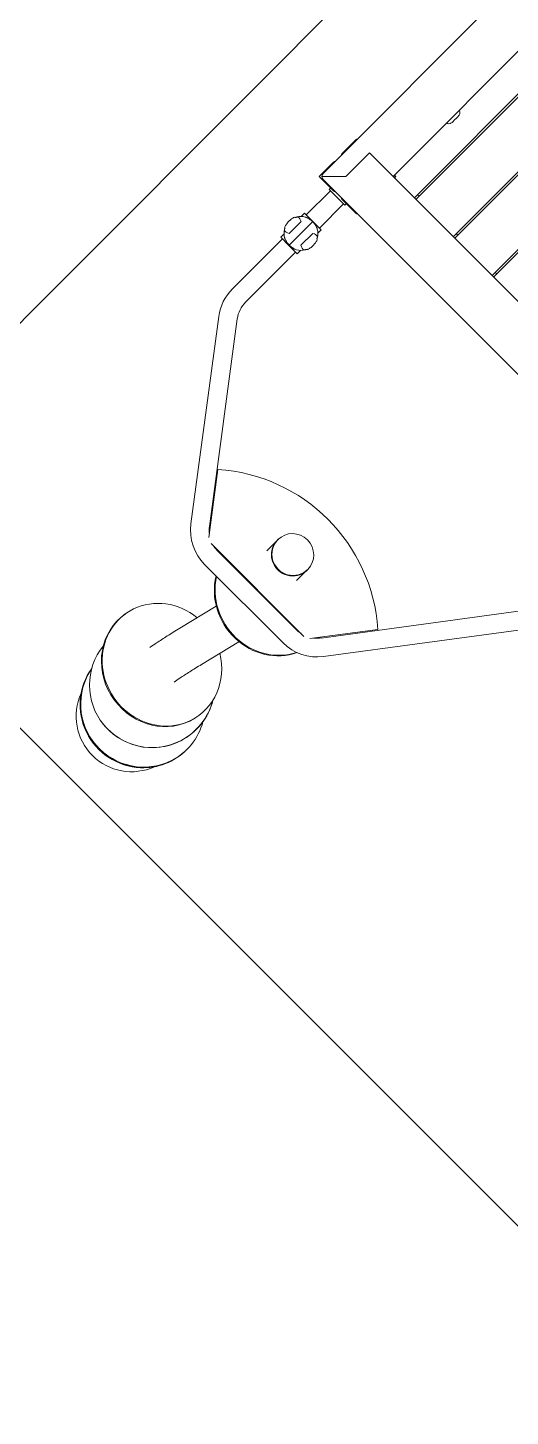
# Model space of a CAD drawing. Header units: metres. Extents: x 859577 to 860336, y 1645916 to 1646650.
# Drawn here: x 859961.124 to 859961.995, y 1646435.826 to 1646438.328 of the extents above; entities that cross this region are included whole.
import ezdxf

# ---------------------------------------------------------------- set-up
doc = ezdxf.new("R2010")
doc.units = ezdxf.units.M
doc.layers.add('A-ACCESORIOS', color=30, linetype='Continuous', lineweight=20)
doc.layers.add('PISO', color=31, linetype='Continuous', lineweight=15)

# ---------------------------------------------------------------- blocks, each defined once
blk = doc.blocks.new('vr10-13')
at = {"layer": 'A-ACCESORIOS', "linetype": 'Continuous', "lineweight": 0}
for p, q in [((-0.0489, 1.1926), (-0.0489, 0.3156)), ((0.0441, 0.4006), (0.0441, 1.1076)), ((0.0986, 1.1076), (0.0986, 0.4006)), ((0.1026, 1.1076), (0.1026, 0.4006)), ((0.1976, 1.1076), (0.1976, 0.4006)), ((0.2016, 1.1076), (0.2016, 0.4006)), ((0.2966, 1.1076), (0.2966, 0.4006)), ((0.3006, 1.1076), (0.3006, 0.4006)), ((0.0507, 0.5569), (0.0507, 0.5504)), ((0.0507, 0.5504), (0.0507, 0.5496)), ((-0.0499, 0.3651), (-0.0499, 0.4016)), ((-0.0499, 0.4016), (-0.0489, 0.4016)), ((-0.0159, 0.3406), (-0.0159, 0.4006)), ((-0.0159, 0.4006), (0.8111, 0.4006)), ((0.0441, 0.4006), (-0.0159, 0.4006)), ((-0.0159, 0.4006), (-0.0159, 0.3406)), ((0.0441, 0.4041), (0.0476, 0.4041)), ((0.0441, 0.4016), (0.0451, 0.4016)), ((0.0451, 0.4016), (0.0451, 0.4006)), ((0.0466, 0.4041), (0.0466, 0.4006)), ((0.0476, 0.4041), (0.0476, 0.4006)), ((0.0986, 0.4085), (0.1026, 0.4085)), ((0.1976, 0.4085), (0.2016, 0.4085)), ((0.2966, 0.4085), (0.3006, 0.4085)), ((-0.0499, 0.3066), (-0.0499, 0.3431)), ((-0.0466, 0.31), (-0.0159, 0.3406)), ((-0.0466, 0.31), (-0.0159, 0.3406)), ((-0.0134, 0.3066), (-0.0499, 0.3066)), ((0.8361, 0.3076), (-0.0409, 0.3076)), ((-0.0209, 0.3026), (-0.0209, 0.3066)), ((-0.0159, 0.3026), (-0.0209, 0.3026)), ((-0.0178, 0.2411), (-0.0178, 0.3026)), ((0.0141, 0.3026), (-0.0159, 0.3026)), ((0.0451, 0.3066), (0.0086, 0.3066)), ((0.0191, 0.3026), (0.0141, 0.3026)), ((0.0159, 0.2411), (0.0159, 0.3026)), ((0.0191, 0.3066), (0.0191, 0.3026)), ((0.0451, 0.3076), (0.0451, 0.3066)), ((-0.0009, 0.2411), (-0.022, 0.2411)), ((-0.022, 0.2411), (-0.022, 0.2326)), ((-0.0159, 0.2258), (-0.0159, 0.1955)), ((-0.0009, 0.2411), (0.0202, 0.2411)), ((-0.0009, 0.2404), (-0.0009, 0.2411)), ((-0.0009, 0.2411), (-0.0009, 0.2404)), ((-0.0009, 0.2404), (-0.0009, 0.1808)), ((-0.0009, 0.1808), (-0.0009, 0.2404)), ((0.0141, 0.1955), (0.0141, 0.2258)), ((0.0202, 0.2326), (0.0202, 0.2411)), ((-0.022, 0.1886), (-0.022, 0.1801)), ((-0.0009, 0.1801), (-0.022, 0.1801)), ((-0.0178, 0.0526), (-0.0178, 0.1801)), ((-0.0009, 0.1801), (-0.0009, 0.1808)), ((-0.0009, 0.1808), (-0.0009, 0.1801)), ((-0.0009, 0.1801), (0.0202, 0.1801)), ((0.0159, 0.0526), (0.0159, 0.1801)), ((0.0202, 0.1801), (0.0202, 0.1886)), ((0, 0), (0.2285, -0.3)), ((0.0268, 0.0204), (0.2553, -0.2796)), ((0.5399, -0.2796), (0.7684, 0.0204)), ((0.5667, -0.3), (0.7952, 0)), ((0.1935, -0.1962), (0.2688, -0.2944)), ((0.5264, -0.2944), (0.6017, -0.1962)), ((0.3595, -0.2375), (0.3595, -0.2103)), ((0.3596, -0.2103), (0.3596, -0.2092)), ((0.4356, -0.2103), (0.4356, -0.2092)), ((0.4356, -0.2375), (0.4356, -0.2103)), ((0.2792, -0.2994), (0.516, -0.2994)), ((0.2976, -0.3005), (0.4976, -0.3005)), ((0.2976, -0.3342), (0.4976, -0.3342)), ((0.3471, -0.4474), (0.3655, -0.3725)), ((0.421, -0.4655), (0.4398, -0.3889)), ((0.2596, -0.4967), (0.2593, -0.4985)), ((0.4822, -0.536), (0.4819, -0.5378)), ((0.5106, -0.592), (0.5106, -0.5928)), ((0.5106, -0.5928), (0.5106, -0.5937)), ((0.3664, -0.6664), (0.3667, -0.6664))]:
    blk.add_line(p, q, dxfattribs=at)
for centre, radius, start, end in [((0.0436, 0.5624), 0.0068, 6.7563, 85.7833), ((-0.003, 0.5569), 0.0537, 0, 6.7563), ((0.0436, 0.544), 0.0068, 274.2167, 353.2437), ((-0.003, 0.5496), 0.0537, 353.2437, 0), ((-0.0419, 0.3651), 0.008, 180, 208.955), ((-0.0419, 0.3431), 0.008, 151.045, 180), ((-0.0409, 0.3156), 0.008, 180, 225), ((-0.0409, 0.3156), 0.008, 225, 270), ((-0.0134, 0.3146), 0.008, 270, 298.955), ((0.0086, 0.3146), 0.008, 241.045, 270), ((-0.0009, 0.2106), 0.0305, 120.1704, 150.1288), ((-0.0009, 0.2106), 0.0305, 29.8267, 59.8298), ((-0.0009, 0.2106), 0.0305, 209.8267, 239.8298), ((-0.0009, 0.2106), 0.0305, 300.1704, 330.1288), ((0.0691, 0.0526), 0.0869, 180, 217.2953), ((0.0691, 0.0526), 0.0532, 180, 217.2953), ((0.3976, -0.4289), 0.3095, 48.7345, 131.2655), ((0.2976, -0.2474), 0.0868, 217.2953, 270), ((0.2976, -0.2474), 0.0531, 217.2953, 231.8599), ((0.2976, -0.2474), 0.0531, 258.0595, 270), ((0.4976, -0.2474), 0.0531, 270, 281.9405), ((0.4976, -0.2474), 0.0868, 270, 322.7047), ((0.4976, -0.2474), 0.0531, 308.1401, 322.7047), ((0.3976, -0.6209), 0.1, 200.5627, 339.4373)]:
    blk.add_arc(centre, radius, start, end, dxfattribs=at)
for centre, major_axis, ratio, start_param, end_param in [((-0.0043, 0.2069), (-0.0222, 0.0202), 0.293153, 5.500439, 6.099549), ((0.0025, 0.2069), (-0.0222, -0.0202), 0.293153, 3.325229, 3.924339), ((-0.0043, 0.2144), (0.0222, 0.0202), 0.293153, 3.325229, 3.924339), ((0.0025, 0.2144), (0.0222, -0.0202), 0.293153, 5.500439, 6.099549), ((0.3976, -0.2092), (-0.038, 0), 0.984808, 3.141593, 6.283185), ((0.3976, -0.2103), (0.0381, 0), 0.984808, 3.080423, 4.39464), ((0.3976, -0.2092), (-0.038, 0), 0.984808, 0, 3.141593), ((0.3976, -0.2103), (-0.038, 0), 0.984808, 0, 3.141593), ((0.3976, -0.2103), (0.0381, 0), 0.984808, 4.39464, 6.344355), ((0.4247, -0.284), (0.1113, -0.0195), 0.931538, 3.473497, 3.484523), ((0.425, -0.2823), (0.1113, -0.0195), 0.931538, 3.490677, 3.501734), ((0.425, -0.2823), (0.1113, -0.0195), 0.931538, 0.186453, 0.209641), ((0.4247, -0.284), (0.1113, -0.0195), 0.931538, 3.823355, 6.031731), ((0.425, -0.2823), (0.1113, -0.0195), 0.931538, 3.842755, 6.010249), ((0.3709, -0.5164), (0.1113, -0.0196), 0.930767, 1.866759, 2.992655), ((0.3709, -0.5164), (0.1113, -0.0196), 0.930767, 6.134248, 7.462795), ((0.3709, -0.5164), (0.1113, -0.0196), 0.930767, 2.992655, 6.134248), ((0.3706, -0.5182), (0.1113, -0.0196), 0.930767, 3.141593, 6.134248), ((0.3843, -0.5548), (0.0176, 0.1116), 0.998491, 4.555889, 5.407894), ((0.384, -0.5548), (0.0176, 0.1116), 0.998491, 4.555889, 5.400565), ((0.3706, -0.5182), (0.1113, -0.0196), 0.930767, 6.134248, 6.283185), ((0.3976, -0.592), (-0.113, 0), 0.984808, 2.823844, 3.660915), ((0.384, -0.5548), (0.0176, 0.1116), 0.998491, 1.833903, 4.555889), ((0.3843, -0.5548), (0.0176, 0.1116), 0.998491, 3.141593, 4.555889), ((0.3976, -0.5928), (0.113, 0), 0.984808, 5.463261, 6.283185), ((0.3976, -0.5937), (0.113, 0), 0.984808, 5.463261, 6.283185), ((0.3976, -0.5928), (-0.113, 0), 0.984808, 2.823844, 3.141593), ((0.3976, -0.5937), (0.113, 0), 0.984808, 3.293977, 5.463261), ((0.3976, -0.5928), (-0.113, 0), 0.984808, 0.16342, 2.823844), ((0.3976, -0.5928), (0.113, 0), 0.984808, 3.305013, 5.463261), ((0.3976, -0.592), (-0.113, 0), 0.984808, 0.17476, 2.823844)]:
    blk.add_ellipse(centre, major_axis=major_axis, ratio=ratio, start_param=start_param, end_param=end_param, dxfattribs=at)
for points, knots in [([(-0.0251, 0.2279), (-0.0252, 0.2279), (-0.0254, 0.2278), (-0.0257, 0.2277), (-0.0258, 0.2276), (-0.0262, 0.2273), (-0.0265, 0.227), (-0.027, 0.2264), (-0.0272, 0.226), (-0.0276, 0.2254), (-0.0277, 0.2252), (-0.0279, 0.2247), (-0.028, 0.2244), (-0.0281, 0.2242)], [0.00312915, 0.00312915, 0.00312915, 0.00312915, 0.00444647, 0.00444647, 0.00576379, 0.00576379, 0.00839842, 0.00839842, 0.01103305, 0.01103305, 0.01235037, 0.01235037, 0.01366768, 0.01366768, 0.01366768, 0.01366768]), ([(-0.0009, 0.2404), (-0.0028, 0.2404), (-0.0047, 0.2403), (-0.0069, 0.24), (-0.0074, 0.2399), (-0.0082, 0.2398), (-0.0087, 0.2397), (-0.0099, 0.2394), (-0.0108, 0.2392), (-0.0119, 0.2389), (-0.0123, 0.2387), (-0.0131, 0.2385), (-0.0134, 0.2383), (-0.0145, 0.2379), (-0.0152, 0.2376), (-0.0159, 0.2372), (-0.0161, 0.2371), (-0.0162, 0.237)], [0.0000002, 0.0000002, 0.0000002, 0.0000002, 0.00560504, 0.00560504, 0.00700625, 0.00700625, 0.00840746, 0.00840746, 0.01120988, 0.01120988, 0.01261109, 0.01261109, 0.0140123, 0.0140123, 0.01681472, 0.01681472, 0.01751182, 0.01751182, 0.01751182, 0.01751182]), ([(0.0144, 0.237), (0.0143, 0.2371), (0.0141, 0.2372), (0.0137, 0.2374), (0.0133, 0.2376), (0.0127, 0.2379), (0.0123, 0.238), (0.0113, 0.2385), (0.0105, 0.2387), (0.0094, 0.2391), (0.009, 0.2392), (0.0081, 0.2394), (0.0077, 0.2395), (0.0064, 0.2398), (0.0056, 0.2399), (0.0038, 0.2402), (0.0029, 0.2402), (0.001, 0.2404), (0, 0.2404), (-0.0009, 0.2404)], [0.0062805, 0.0062805, 0.0062805, 0.0062805, 0.00695002, 0.00695002, 0.00835308, 0.00835308, 0.00975614, 0.00975614, 0.01256225, 0.01256225, 0.01396531, 0.01396531, 0.01536836, 0.01536836, 0.01817447, 0.01817447, 0.02098059, 0.02098059, 0.0237867, 0.0237867, 0.0237867, 0.0237867]), ([(0.0263, 0.2242), (0.0261, 0.2247), (0.0259, 0.2252), (0.0255, 0.2258), (0.0254, 0.226), (0.0252, 0.2264), (0.0251, 0.2266), (0.0247, 0.227), (0.0244, 0.2273), (0.024, 0.2276), (0.0239, 0.2277), (0.0236, 0.2278), (0.0234, 0.2279), (0.0233, 0.2279)], [0.00308281, 0.00308281, 0.00308281, 0.00308281, 0.00570068, 0.00570068, 0.00700962, 0.00700962, 0.00831855, 0.00831855, 0.01093643, 0.01093643, 0.01224536, 0.01224536, 0.0135543, 0.0135543, 0.0135543, 0.0135543]), ([(-0.0301, 0.2226), (-0.0303, 0.2218), (-0.0306, 0.2209), (-0.031, 0.2191), (-0.0311, 0.2182), (-0.0314, 0.2166), (-0.0314, 0.2161), (-0.0316, 0.215), (-0.0316, 0.2145), (-0.0317, 0.2134), (-0.0317, 0.2129), (-0.0318, 0.2118), (-0.0318, 0.2112), (-0.0318, 0.2095), (-0.0317, 0.2084), (-0.0316, 0.2068), (-0.0316, 0.2063), (-0.0314, 0.2052), (-0.0314, 0.2047), (-0.0311, 0.2031), (-0.031, 0.2022), (-0.0306, 0.2003), (-0.0303, 0.1994), (-0.0301, 0.1986)], [0.00000027, 0.00000027, 0.00000027, 0.00000027, 0.00330795, 0.00330795, 0.00661563, 0.00661563, 0.00826947, 0.00826947, 0.0099233, 0.0099233, 0.01157714, 0.01157714, 0.01323098, 0.01323098, 0.01653866, 0.01653866, 0.0181925, 0.0181925, 0.01984634, 0.01984634, 0.02315402, 0.02315402, 0.0264617, 0.0264617, 0.0264617, 0.0264617]), ([(0.0283, 0.1986), (0.0285, 0.1994), (0.0287, 0.2003), (0.0291, 0.2021), (0.0293, 0.2031), (0.0296, 0.2046), (0.0296, 0.2052), (0.0297, 0.2062), (0.0298, 0.2067), (0.0299, 0.2078), (0.0299, 0.2084), (0.03, 0.2095), (0.03, 0.21), (0.03, 0.2117), (0.0299, 0.2128), (0.0298, 0.2145), (0.0298, 0.215), (0.0296, 0.2161), (0.0296, 0.2166), (0.0293, 0.2181), (0.0291, 0.2191), (0.0287, 0.2209), (0.0285, 0.2218), (0.0283, 0.2226)], [0.00000027, 0.00000027, 0.00000027, 0.00000027, 0.00330795, 0.00330795, 0.00661563, 0.00661563, 0.00826947, 0.00826947, 0.0099233, 0.0099233, 0.01157714, 0.01157714, 0.01323098, 0.01323098, 0.01653866, 0.01653866, 0.0181925, 0.0181925, 0.01984634, 0.01984634, 0.02315402, 0.02315402, 0.0264617, 0.0264617, 0.0264617, 0.0264617]), ([(-0.0281, 0.1971), (-0.0279, 0.1966), (-0.0277, 0.1961), (-0.0274, 0.1954), (-0.0272, 0.1952), (-0.027, 0.1949), (-0.0269, 0.1947), (-0.0265, 0.1942), (-0.0262, 0.194), (-0.0258, 0.1937), (-0.0257, 0.1936), (-0.0254, 0.1934), (-0.0252, 0.1934), (-0.0251, 0.1933)], [0.00308281, 0.00308281, 0.00308281, 0.00308281, 0.00570068, 0.00570068, 0.00700962, 0.00700962, 0.00831855, 0.00831855, 0.01093643, 0.01093643, 0.01224536, 0.01224536, 0.0135543, 0.0135543, 0.0135543, 0.0135543]), ([(-0.0162, 0.1843), (-0.0161, 0.1842), (-0.0159, 0.1841), (-0.0155, 0.1838), (-0.0152, 0.1837), (-0.0145, 0.1834), (-0.0141, 0.1832), (-0.0131, 0.1828), (-0.0123, 0.1825), (-0.0112, 0.1822), (-0.0108, 0.1821), (-0.01, 0.1819), (-0.0095, 0.1818), (-0.0082, 0.1815), (-0.0074, 0.1813), (-0.0056, 0.1811), (-0.0047, 0.181), (-0.0028, 0.1809), (-0.0019, 0.1808), (-0.0009, 0.1808)], [0.0062805, 0.0062805, 0.0062805, 0.0062805, 0.00695002, 0.00695002, 0.00835308, 0.00835308, 0.00975614, 0.00975614, 0.01256225, 0.01256225, 0.01396531, 0.01396531, 0.01536836, 0.01536836, 0.01817447, 0.01817447, 0.02098059, 0.02098059, 0.0237867, 0.0237867, 0.0237867, 0.0237867]), ([(-0.0009, 0.1808), (0.001, 0.1808), (0.0028, 0.181), (0.0051, 0.1813), (0.0055, 0.1813), (0.0064, 0.1815), (0.0068, 0.1816), (0.0081, 0.1818), (0.0089, 0.182), (0.0101, 0.1824), (0.0105, 0.1825), (0.0112, 0.1828), (0.0116, 0.1829), (0.0127, 0.1834), (0.0133, 0.1837), (0.0141, 0.1841), (0.0143, 0.1842), (0.0144, 0.1843)], [0.0000002, 0.0000002, 0.0000002, 0.0000002, 0.00560504, 0.00560504, 0.00700625, 0.00700625, 0.00840746, 0.00840746, 0.01120988, 0.01120988, 0.01261109, 0.01261109, 0.0140123, 0.0140123, 0.01681472, 0.01681472, 0.01751182, 0.01751182, 0.01751182, 0.01751182]), ([(0.0233, 0.1933), (0.0234, 0.1934), (0.0236, 0.1934), (0.0239, 0.1936), (0.024, 0.1937), (0.0244, 0.194), (0.0247, 0.1942), (0.0252, 0.1948), (0.0254, 0.1952), (0.0258, 0.1959), (0.0259, 0.1961), (0.0261, 0.1966), (0.0262, 0.1968), (0.0263, 0.1971)], [0.00312915, 0.00312915, 0.00312915, 0.00312915, 0.00444647, 0.00444647, 0.00576379, 0.00576379, 0.00839842, 0.00839842, 0.01103305, 0.01103305, 0.01235037, 0.01235037, 0.01366768, 0.01366768, 0.01366768, 0.01366768]), ([(0.3334, -0.5096), (0.3343, -0.5051), (0.3352, -0.5004), (0.3376, -0.4885), (0.3392, -0.481), (0.3429, -0.465), (0.3449, -0.4565), (0.3471, -0.4474)], [5.0930883, 5.0930883, 5.0930883, 5.0930883, 5.1621498, 5.1621498, 5.2567501, 5.2567501, 5.3513505, 5.3513505, 5.3513505, 5.3513505]), ([(0.4083, -0.5231), (0.409, -0.5193), (0.4098, -0.5151), (0.412, -0.5044), (0.4135, -0.4974), (0.417, -0.4824), (0.4189, -0.4742), (0.421, -0.4655)], [5.0933217, 5.0933217, 5.0933217, 5.0933217, 5.1621498, 5.1621498, 5.2567501, 5.2567501, 5.3513505, 5.3513505, 5.3513505, 5.3513505])]:
    blk.add_open_spline(points, degree=3, knots=knots, dxfattribs=at)
for points in [[(-0.0281, 0.2242), (-0.0287, 0.2237), (-0.0294, 0.2232), (-0.0301, 0.2226)], [(0.0283, 0.2226), (0.0276, 0.2232), (0.0269, 0.2237), (0.0263, 0.2242)], [(-0.0301, 0.1986), (-0.0294, 0.1981), (-0.0287, 0.1976), (-0.0281, 0.1971)], [(0.0263, 0.1971), (0.0269, 0.1976), (0.0276, 0.1981), (0.0283, 0.1986)]]:
    blk.add_open_spline(points, degree=3, dxfattribs=at)

msp = doc.modelspace()

# ---------------------------------------------------------------- linework, layer by layer
at = {"layer": 'PISO'}
msp.add_lwpolyline([(859962.22773, 1646438.91519), (859965.31373, 1646435.83316), (859963.83078, 1646434.3483), (859960.74478, 1646437.43032)], close=True, dxfattribs=at)

# ---------------------------------------------------------------- block references
at = {"layer": 'A-ACCESORIOS', "rotation": 315.0369750842425}
msp.add_blockref('vr10-13', (859961.46879, 1646437.80741), dxfattribs=at)

doc.saveas('drawing.dxf')
